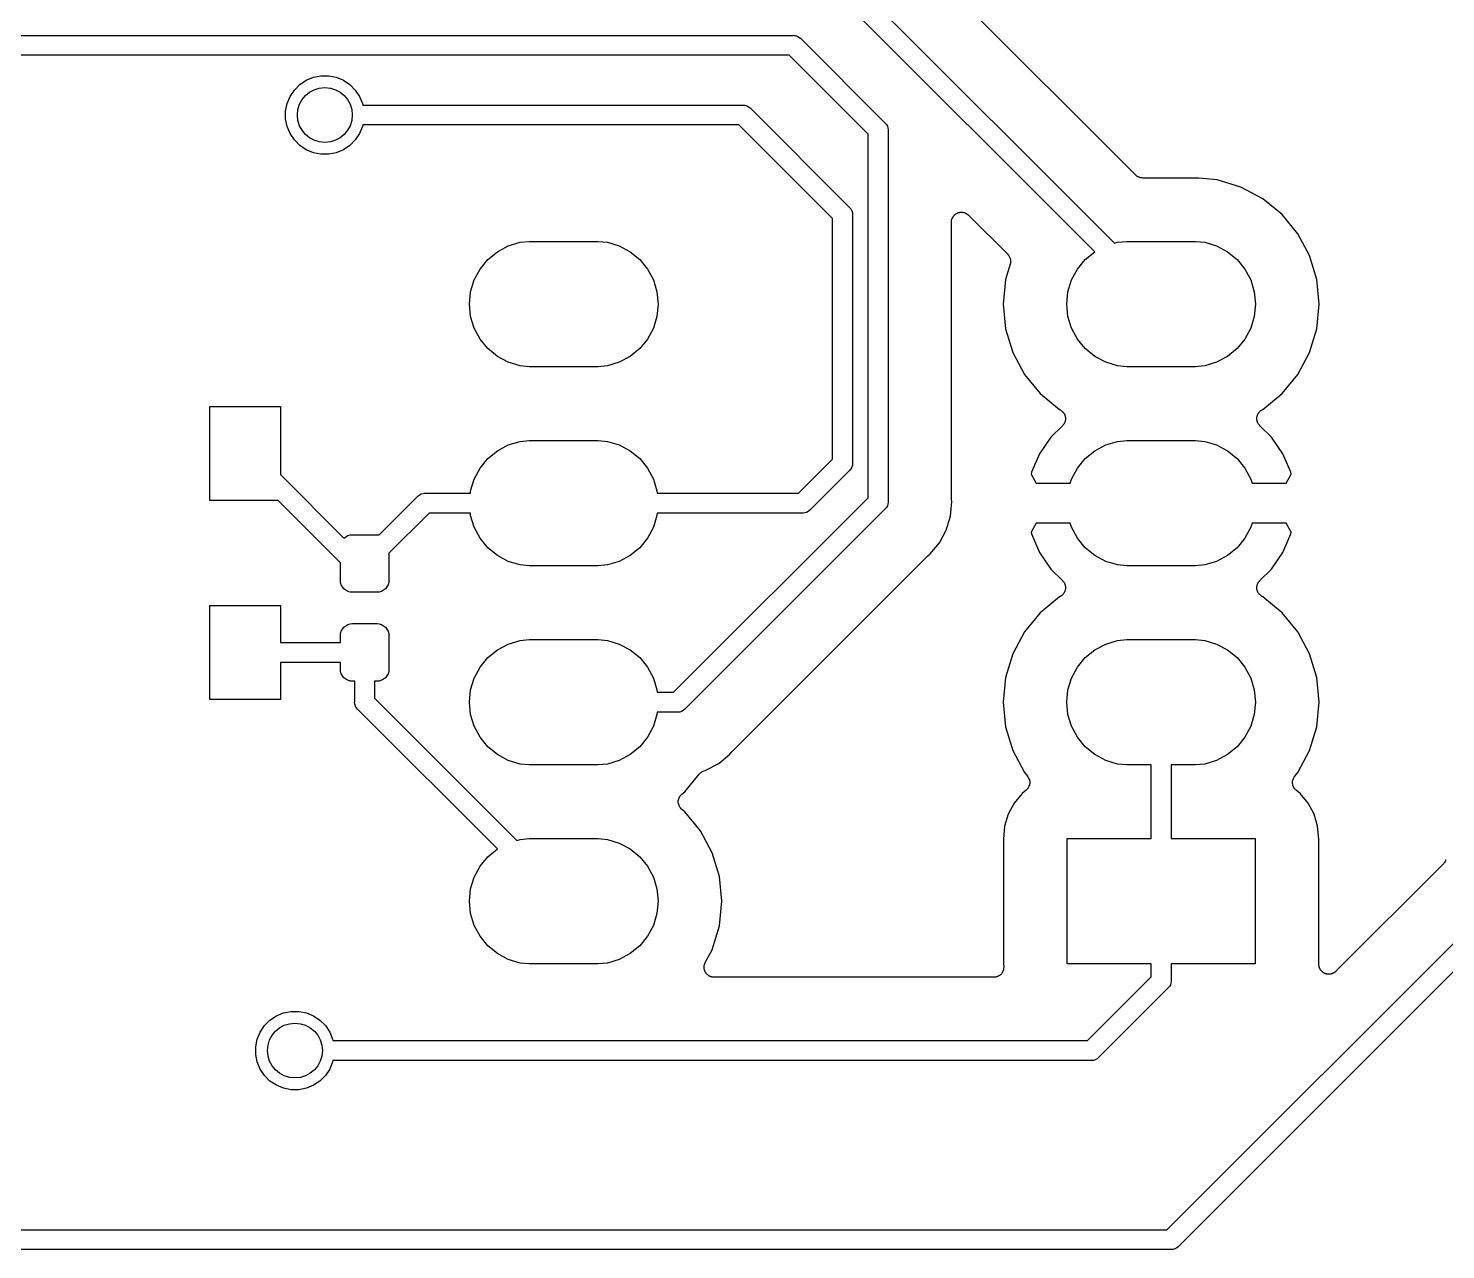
# Model space of a CAD drawing. Extents: x 2.36 to 5.74, y -5.57 to -1.66.
# Drawn here: x 4.256 to 4.968, y -3.225 to -2.611 of the extents above; entities that cross this region are included whole.
import ezdxf

# ---------------------------------------------------------------- set-up
doc = ezdxf.new("R2010")
doc.units = 0
doc.header["$MEASUREMENT"] = 0
doc.layers.add('BLACK', color=7, linetype='CONTINUOUS')

msp = doc.modelspace()

# ---------------------------------------------------------------- linework, layer by layer
at = {"layer": 'BLACK', "linetype": 'CONTINUOUS'}
for p, q in [((4.81229, -2.68523), (4.67601, -2.54895)), ((4.65223, -2.57016), (4.80151, -2.71944)), ((4.79164, -2.72371), (4.64645, -2.57852)), ((3.70947, -2.615), (4.64003, -2.615)), ((4.64003, -2.615), (4.64028, -2.61498)), ((4.64028, -2.61498), (4.64052, -2.615)), ((4.64052, -2.615), (4.64126, -2.61507)), ((4.64126, -2.61507), (4.6422, -2.61536)), ((4.6422, -2.61536), (4.64307, -2.61582)), ((4.64307, -2.61582), (4.64383, -2.61645)), ((4.64383, -2.61645), (4.64399, -2.61664)), ((4.64399, -2.61664), (4.68624, -2.65889)), ((4.63821, -2.625), (3.70765, -2.625)), ((4.67787, -2.66467), (4.63821, -2.625)), ((4.38971, -2.64245), (4.39245, -2.63971)), ((4.39245, -2.63971), (4.39568, -2.63756)), ((4.39568, -2.63756), (4.39926, -2.63607)), ((4.39926, -2.63607), (4.40306, -2.63531)), ((4.40306, -2.63531), (4.40694, -2.63531)), ((4.40694, -2.63531), (4.41074, -2.63607)), ((4.41074, -2.63607), (4.41432, -2.63756)), ((4.41432, -2.63756), (4.41755, -2.63971)), ((4.41755, -2.63971), (4.42029, -2.64245)), ((4.38607, -2.64926), (4.38756, -2.64568)), ((4.38756, -2.64568), (4.38971, -2.64245)), ((4.42029, -2.64245), (4.42244, -2.64568)), ((4.42244, -2.64568), (4.42393, -2.64926)), ((4.38531, -2.65306), (4.38607, -2.64926)), ((4.38531, -2.65694), (4.38531, -2.65306)), ((4.42393, -2.64926), (4.42408, -2.65)), ((4.42408, -2.65), (4.61475, -2.65)), ((4.61475, -2.65), (4.615, -2.64998)), ((4.615, -2.64998), (4.61525, -2.65)), ((4.61525, -2.65), (4.61598, -2.65007)), ((4.61598, -2.65007), (4.61692, -2.65036)), ((4.61692, -2.65036), (4.61779, -2.65082)), ((4.61779, -2.65082), (4.61855, -2.65145)), ((4.61855, -2.65145), (4.61871, -2.65164)), ((4.61871, -2.65164), (4.66836, -2.70129)), ((4.38607, -2.66074), (4.38531, -2.65694)), ((4.38756, -2.66432), (4.38607, -2.66074)), ((4.42393, -2.66074), (4.42244, -2.66432)), ((4.42408, -2.66), (4.42393, -2.66074)), ((4.61293, -2.66), (4.42408, -2.66)), ((4.66, -2.70707), (4.61293, -2.66)), ((4.68624, -2.65889), (4.68643, -2.65904)), ((4.68643, -2.65904), (4.68705, -2.6598)), ((4.68705, -2.6598), (4.68752, -2.66067)), ((4.68752, -2.66067), (4.6878, -2.66162)), ((4.6878, -2.66162), (4.68787, -2.66235)), ((4.38971, -2.66755), (4.38756, -2.66432)), ((4.39245, -2.67029), (4.38971, -2.66755)), ((4.42029, -2.66755), (4.41755, -2.67029)), ((4.42244, -2.66432), (4.42029, -2.66755)), ((4.67787, -2.8473), (4.67787, -2.66467)), ((4.68787, -2.66235), (4.6879, -2.6626)), ((4.6879, -2.6626), (4.68787, -2.66284)), ((4.68787, -2.66284), (4.68787, -2.84912)), ((4.39568, -2.67244), (4.39245, -2.67029)), ((4.39926, -2.67393), (4.39568, -2.67244)), ((4.40306, -2.67469), (4.39926, -2.67393)), ((4.40694, -2.67469), (4.40306, -2.67469)), ((4.41074, -2.67393), (4.40694, -2.67469)), ((4.41432, -2.67244), (4.41074, -2.67393)), ((4.41755, -2.67029), (4.41432, -2.67244)), ((4.81264, -2.68552), (4.81229, -2.68523)), ((4.813, -2.68582), (4.81264, -2.68552)), ((4.81302, -2.68583), (4.813, -2.68582)), ((4.81304, -2.68585), (4.81302, -2.68583)), ((4.81345, -2.68607), (4.81304, -2.68585)), ((4.81385, -2.68629), (4.81345, -2.68607)), ((4.81388, -2.6863), (4.81385, -2.68629)), ((4.8139, -2.68631), (4.81388, -2.6863)), ((4.81434, -2.68644), (4.8139, -2.68631)), ((4.81478, -2.68658), (4.81434, -2.68644)), ((4.81481, -2.68659), (4.81478, -2.68658)), ((4.81483, -2.68659), (4.81481, -2.68659)), ((4.81529, -2.68664), (4.81483, -2.68659)), ((4.81575, -2.68669), (4.81529, -2.68664)), ((4.8158, -2.68669), (4.81575, -2.68669)), ((4.81581, -2.68669), (4.8158, -2.68669)), ((4.81582, -2.68669), (4.81581, -2.68669)), ((4.81581, -2.68669), (4.81581, -2.68669)), ((4.84386, -2.68669), (4.81582, -2.68669)), ((4.85316, -2.68761), (4.84386, -2.68669)), ((4.86509, -2.69123), (4.85316, -2.68761)), ((4.87609, -2.69711), (4.86509, -2.69123)), ((4.88573, -2.70502), (4.87609, -2.69711)), ((4.66836, -2.70129), (4.66855, -2.70145)), ((4.66855, -2.70145), (4.66918, -2.70221)), ((4.66918, -2.70221), (4.66964, -2.70308)), ((4.66964, -2.70308), (4.66993, -2.70402)), ((4.66993, -2.70402), (4.66999, -2.70466)), ((4.66999, -2.70466), (4.67002, -2.705)), ((4.72156, -2.70494), (4.72193, -2.70464)), ((4.72193, -2.70464), (4.72194, -2.70464)), ((4.72194, -2.70464), (4.72195, -2.70463)), ((4.72195, -2.70463), (4.72237, -2.70441)), ((4.72237, -2.70441), (4.7228, -2.70419)), ((4.7228, -2.70419), (4.7228, -2.70418)), ((4.7228, -2.70418), (4.72281, -2.70418)), ((4.72281, -2.70418), (4.72327, -2.70404)), ((4.72327, -2.70404), (4.72373, -2.70391)), ((4.72373, -2.70391), (4.72374, -2.70391)), ((4.72374, -2.70391), (4.72375, -2.7039)), ((4.72375, -2.7039), (4.72423, -2.70386)), ((4.72423, -2.70386), (4.7247, -2.70382)), ((4.7247, -2.70382), (4.72471, -2.70382)), ((4.72471, -2.70382), (4.72472, -2.70382)), ((4.72472, -2.70382), (4.7252, -2.70387)), ((4.7252, -2.70387), (4.72567, -2.70391)), ((4.72567, -2.70391), (4.72568, -2.70392)), ((4.72568, -2.70392), (4.72569, -2.70392)), ((4.72569, -2.70392), (4.72615, -2.70406)), ((4.72615, -2.70406), (4.72661, -2.7042)), ((4.72661, -2.7042), (4.72661, -2.7042)), ((4.72661, -2.7042), (4.72662, -2.70421)), ((4.72662, -2.70421), (4.72705, -2.70443)), ((4.72705, -2.70443), (4.72747, -2.70466)), ((4.72747, -2.70466), (4.72747, -2.70467)), ((4.66, -2.82793), (4.66, -2.70707)), ((4.67002, -2.705), (4.67, -2.70525)), ((4.67, -2.70525), (4.67, -2.82975)), ((4.71969, -2.70875), (4.71974, -2.70826)), ((4.71969, -2.70876), (4.71969, -2.70875)), ((4.71969, -2.70882), (4.71969, -2.70876)), ((4.71969, -2.70876), (4.71969, -2.70876)), ((4.71969, -2.70876), (4.71969, -2.70876)), ((4.71969, -2.84732), (4.71969, -2.70882)), ((4.71974, -2.70826), (4.71979, -2.70779)), ((4.71979, -2.70778), (4.71994, -2.70731)), ((4.71979, -2.70779), (4.71979, -2.70778)), ((4.71979, -2.70778), (4.71979, -2.70778)), ((4.71994, -2.70731), (4.72008, -2.70686)), ((4.72008, -2.70686), (4.72009, -2.70685)), ((4.72009, -2.70685), (4.72032, -2.70642)), ((4.72009, -2.70685), (4.72009, -2.70685)), ((4.72032, -2.70642), (4.72055, -2.706)), ((4.72055, -2.706), (4.72056, -2.706)), ((4.72056, -2.70599), (4.72087, -2.70562)), ((4.72056, -2.706), (4.72056, -2.70599)), ((4.72087, -2.70562), (4.72117, -2.70526)), ((4.72117, -2.70526), (4.72118, -2.70525)), ((4.72118, -2.70525), (4.72119, -2.70524)), ((4.72119, -2.70524), (4.72156, -2.70494)), ((4.72747, -2.70467), (4.72748, -2.70467)), ((4.72748, -2.70467), (4.72785, -2.70498)), ((4.72785, -2.70498), (4.72822, -2.70528)), ((4.72822, -2.70528), (4.74792, -2.72498)), ((4.89364, -2.71466), (4.88573, -2.70502)), ((4.50308, -2.71896), (4.5077, -2.7185)), ((4.5077, -2.7185), (4.5423, -2.7185)), ((4.5423, -2.7185), (4.54692, -2.71896)), ((4.80308, -2.71896), (4.8077, -2.7185)), ((4.8077, -2.7185), (4.8423, -2.7185)), ((4.8423, -2.7185), (4.84692, -2.71896)), ((4.89952, -2.72566), (4.89364, -2.71466)), ((4.48687, -2.72762), (4.49167, -2.72369)), ((4.49167, -2.72369), (4.49714, -2.72076)), ((4.49714, -2.72076), (4.50308, -2.71896)), ((4.54692, -2.71896), (4.55286, -2.72076)), ((4.55286, -2.72076), (4.55833, -2.72369)), ((4.55833, -2.72369), (4.56313, -2.72762)), ((4.74792, -2.72498), (4.74797, -2.72503)), ((4.74797, -2.72503), (4.74811, -2.72521)), ((4.74811, -2.72521), (4.74827, -2.72536)), ((4.74827, -2.72536), (4.74841, -2.72559)), ((4.74841, -2.72559), (4.74858, -2.72579)), ((4.74858, -2.72579), (4.74868, -2.72599)), ((4.74868, -2.72599), (4.74881, -2.72618)), ((4.78687, -2.72762), (4.79164, -2.72371)), ((4.80151, -2.71944), (4.80308, -2.71896)), ((4.84692, -2.71896), (4.85286, -2.72076)), ((4.85286, -2.72076), (4.85833, -2.72369)), ((4.85833, -2.72369), (4.86313, -2.72762)), ((4.90314, -2.73759), (4.89952, -2.72566)), ((4.48001, -2.73789), (4.48294, -2.73242)), ((4.48294, -2.73242), (4.48687, -2.72762)), ((4.56313, -2.72762), (4.56706, -2.73242)), ((4.56706, -2.73242), (4.56999, -2.73789)), ((4.74917, -2.72997), (4.74686, -2.73759)), ((4.74881, -2.72618), (4.74891, -2.72642)), ((4.74891, -2.72642), (4.74903, -2.72666)), ((4.74903, -2.72666), (4.74909, -2.72687)), ((4.74909, -2.72687), (4.74918, -2.72708)), ((4.74922, -2.72975), (4.74917, -2.72997)), ((4.74918, -2.72708), (4.74923, -2.72734)), ((4.74928, -2.72954), (4.74922, -2.72975)), ((4.74923, -2.72734), (4.7493, -2.7276)), ((4.74931, -2.72927), (4.74928, -2.72954)), ((4.7493, -2.7276), (4.74932, -2.72782)), ((4.74936, -2.72901), (4.74931, -2.72927)), ((4.74932, -2.72782), (4.74936, -2.72804)), ((4.74936, -2.72804), (4.74936, -2.7283)), ((4.74936, -2.7283), (4.74939, -2.72857)), ((4.74939, -2.72857), (4.74936, -2.72879)), ((4.74936, -2.72879), (4.74936, -2.72901)), ((4.78001, -2.73789), (4.78294, -2.73242)), ((4.78294, -2.73242), (4.78687, -2.72762)), ((4.86313, -2.72762), (4.86706, -2.73242)), ((4.86706, -2.73242), (4.86999, -2.73789)), ((4.47821, -2.74383), (4.48001, -2.73789)), ((4.56999, -2.73789), (4.57179, -2.74383)), ((4.74686, -2.73759), (4.74564, -2.75)), ((4.77821, -2.74383), (4.78001, -2.73789)), ((4.86999, -2.73789), (4.87179, -2.74383)), ((4.90436, -2.75), (4.90314, -2.73759)), ((4.4776, -2.75), (4.47821, -2.74383)), ((4.57179, -2.74383), (4.5724, -2.75)), ((4.7776, -2.75), (4.77821, -2.74383)), ((4.87179, -2.74383), (4.8724, -2.75)), ((4.47821, -2.75617), (4.4776, -2.75)), ((4.5724, -2.75), (4.57179, -2.75617)), ((4.74564, -2.75), (4.74686, -2.76241)), ((4.77821, -2.75617), (4.7776, -2.75)), ((4.8724, -2.75), (4.87179, -2.75617)), ((4.90314, -2.76241), (4.90436, -2.75)), ((4.48001, -2.76211), (4.47821, -2.75617)), ((4.57179, -2.75617), (4.56999, -2.76211)), ((4.78001, -2.76211), (4.77821, -2.75617)), ((4.87179, -2.75617), (4.86999, -2.76211)), ((4.48294, -2.76758), (4.48001, -2.76211)), ((4.48687, -2.77238), (4.48294, -2.76758)), ((4.56706, -2.76758), (4.56313, -2.77238)), ((4.56999, -2.76211), (4.56706, -2.76758)), ((4.74686, -2.76241), (4.75048, -2.77434)), ((4.78294, -2.76758), (4.78001, -2.76211)), ((4.78687, -2.77238), (4.78294, -2.76758)), ((4.86706, -2.76758), (4.86313, -2.77238)), ((4.86999, -2.76211), (4.86706, -2.76758)), ((4.89952, -2.77434), (4.90314, -2.76241)), ((4.49167, -2.77631), (4.48687, -2.77238)), ((4.56313, -2.77238), (4.55833, -2.77631)), ((4.75048, -2.77434), (4.75636, -2.78534)), ((4.79167, -2.77631), (4.78687, -2.77238)), ((4.86313, -2.77238), (4.85833, -2.77631)), ((4.89364, -2.78534), (4.89952, -2.77434)), ((4.49714, -2.77924), (4.49167, -2.77631)), ((4.50308, -2.78104), (4.49714, -2.77924)), ((4.5077, -2.7815), (4.50308, -2.78104)), ((4.5423, -2.7815), (4.5077, -2.7815)), ((4.54692, -2.78104), (4.5423, -2.7815)), ((4.55286, -2.77924), (4.54692, -2.78104)), ((4.55833, -2.77631), (4.55286, -2.77924)), ((4.79714, -2.77924), (4.79167, -2.77631)), ((4.80308, -2.78104), (4.79714, -2.77924)), ((4.8077, -2.7815), (4.80308, -2.78104)), ((4.8423, -2.7815), (4.8077, -2.7815)), ((4.84692, -2.78104), (4.8423, -2.7815)), ((4.85286, -2.77924), (4.84692, -2.78104)), ((4.85833, -2.77631), (4.85286, -2.77924)), ((4.75636, -2.78534), (4.76427, -2.79498)), ((4.88573, -2.79498), (4.89364, -2.78534)), ((4.76427, -2.79498), (4.77391, -2.80289)), ((4.87609, -2.80289), (4.88573, -2.79498)), ((4.34724, -2.84862), (4.34724, -2.80138)), ((4.34724, -2.80138), (4.38268, -2.80138)), ((4.38268, -2.80138), (4.38268, -2.83565)), ((4.77391, -2.80289), (4.77431, -2.80311)), ((4.77431, -2.80311), (4.77438, -2.80314)), ((4.77438, -2.80314), (4.77459, -2.80329)), ((4.77459, -2.80329), (4.77481, -2.80341)), ((4.77481, -2.80341), (4.77499, -2.80356)), ((4.77499, -2.80356), (4.77518, -2.8037)), ((4.77518, -2.8037), (4.77536, -2.80388)), ((4.77536, -2.80388), (4.77555, -2.80404)), ((4.77555, -2.80404), (4.7757, -2.80423)), ((4.7757, -2.80423), (4.77586, -2.80439)), ((4.87418, -2.80434), (4.87435, -2.80417)), ((4.87435, -2.80417), (4.8745, -2.80399)), ((4.8745, -2.80399), (4.87469, -2.80383)), ((4.87469, -2.80383), (4.87487, -2.80365)), ((4.87487, -2.80365), (4.87507, -2.80352)), ((4.87507, -2.80352), (4.87525, -2.80337)), ((4.87525, -2.80337), (4.87547, -2.80325)), ((4.87547, -2.80325), (4.87569, -2.80311)), ((4.87569, -2.80311), (4.87609, -2.80289)), ((4.77546, -2.81109), (4.76962, -2.81681)), ((4.77562, -2.81089), (4.77546, -2.81109)), ((4.7758, -2.81071), (4.77562, -2.81089)), ((4.77593, -2.81052), (4.7758, -2.81071)), ((4.77586, -2.80439), (4.776, -2.80461)), ((4.77608, -2.81034), (4.77593, -2.81052)), ((4.776, -2.80461), (4.77616, -2.80481)), ((4.77621, -2.81012), (4.77608, -2.81034)), ((4.77616, -2.80481), (4.77627, -2.80502)), ((4.77635, -2.80991), (4.77621, -2.81012)), ((4.77627, -2.80502), (4.77639, -2.80521)), ((4.77644, -2.80969), (4.77635, -2.80991)), ((4.77639, -2.80521), (4.77649, -2.80545)), ((4.77655, -2.80949), (4.77644, -2.80969)), ((4.77649, -2.80545), (4.77661, -2.80568)), ((4.77663, -2.80924), (4.77655, -2.80949)), ((4.77661, -2.80568), (4.77667, -2.8059)), ((4.77673, -2.80901), (4.77663, -2.80924)), ((4.77667, -2.8059), (4.77676, -2.80612)), ((4.77678, -2.80878), (4.77673, -2.80901)), ((4.77676, -2.80612), (4.7768, -2.80637)), ((4.77685, -2.80856), (4.77678, -2.80878)), ((4.7768, -2.80637), (4.77687, -2.80661)), ((4.77688, -2.8083), (4.77685, -2.80856)), ((4.77687, -2.80661), (4.77689, -2.80685)), ((4.77693, -2.80805), (4.77688, -2.8083)), ((4.77689, -2.80685), (4.77694, -2.80708)), ((4.77696, -2.80759), (4.77693, -2.80782)), ((4.77693, -2.80782), (4.77693, -2.80805)), ((4.77694, -2.80708), (4.77694, -2.80733)), ((4.77694, -2.80733), (4.77696, -2.80759)), ((4.87304, -2.80752), (4.87307, -2.80726)), ((4.87307, -2.80775), (4.87304, -2.80752)), ((4.87306, -2.80798), (4.87307, -2.80775)), ((4.87311, -2.80823), (4.87306, -2.80798)), ((4.87307, -2.80701), (4.87312, -2.80678)), ((4.87307, -2.80726), (4.87307, -2.80701)), ((4.87314, -2.80849), (4.87311, -2.80823)), ((4.87312, -2.80678), (4.87314, -2.80654)), ((4.87314, -2.80654), (4.87321, -2.8063)), ((4.8732, -2.80871), (4.87314, -2.80849)), ((4.87325, -2.80894), (4.8732, -2.80871)), ((4.87321, -2.8063), (4.87326, -2.80605)), ((4.87334, -2.80918), (4.87325, -2.80894)), ((4.87326, -2.80605), (4.87335, -2.80583)), ((4.87342, -2.80942), (4.87334, -2.80918)), ((4.87335, -2.80583), (4.87342, -2.80561)), ((4.87342, -2.80561), (4.87354, -2.80539)), ((4.87353, -2.80963), (4.87342, -2.80942)), ((4.87362, -2.80984), (4.87353, -2.80963)), ((4.87354, -2.80539), (4.87364, -2.80515)), ((4.87376, -2.81006), (4.87362, -2.80984)), ((4.87364, -2.80515), (4.87377, -2.80496)), ((4.87388, -2.81028), (4.87376, -2.81006)), ((4.87377, -2.80496), (4.87388, -2.80475)), ((4.87388, -2.80475), (4.87404, -2.80455)), ((4.87402, -2.81046), (4.87388, -2.81028)), ((4.87415, -2.81066), (4.87402, -2.81046)), ((4.87404, -2.80455), (4.87418, -2.80434)), ((4.87433, -2.81084), (4.87415, -2.81066)), ((4.87449, -2.81104), (4.87433, -2.81084)), ((4.87454, -2.81109), (4.87449, -2.81104)), ((4.88038, -2.81681), (4.87454, -2.81109)), ((4.50308, -2.81896), (4.5077, -2.8185)), ((4.5077, -2.8185), (4.5423, -2.8185)), ((4.5423, -2.8185), (4.54692, -2.81896)), ((4.76962, -2.81681), (4.76391, -2.82518)), ((4.80308, -2.81896), (4.8077, -2.8185)), ((4.8077, -2.8185), (4.8423, -2.8185)), ((4.8423, -2.8185), (4.84692, -2.81896)), ((4.88609, -2.82518), (4.88038, -2.81681)), ((4.48687, -2.82762), (4.49167, -2.82369)), ((4.49167, -2.82369), (4.49714, -2.82076)), ((4.49714, -2.82076), (4.50308, -2.81896)), ((4.54692, -2.81896), (4.55286, -2.82076)), ((4.55286, -2.82076), (4.55833, -2.82369)), ((4.55833, -2.82369), (4.56313, -2.82762)), ((4.76391, -2.82518), (4.75993, -2.83451)), ((4.78687, -2.82762), (4.79167, -2.82369)), ((4.79167, -2.82369), (4.79714, -2.82076)), ((4.79714, -2.82076), (4.80308, -2.81896)), ((4.84692, -2.81896), (4.85286, -2.82076)), ((4.85286, -2.82076), (4.85833, -2.82369)), ((4.85833, -2.82369), (4.86313, -2.82762)), ((4.89007, -2.83451), (4.88609, -2.82518)), ((4.48001, -2.83789), (4.48294, -2.83242)), ((4.48294, -2.83242), (4.48687, -2.82762)), ((4.56313, -2.82762), (4.56706, -2.83242)), ((4.56706, -2.83242), (4.56999, -2.83789)), ((4.64293, -2.845), (4.66, -2.82793)), ((4.66964, -2.83192), (4.66918, -2.83279)), ((4.66993, -2.83098), (4.66964, -2.83192)), ((4.67, -2.83025), (4.66993, -2.83098)), ((4.67, -2.82975), (4.67002, -2.83)), ((4.67002, -2.83), (4.67, -2.83025)), ((4.67, -2.83025), (4.67, -2.83025)), ((4.78001, -2.83789), (4.78294, -2.83242)), ((4.78294, -2.83242), (4.78687, -2.82762)), ((4.86313, -2.82762), (4.86706, -2.83242)), ((4.86706, -2.83242), (4.86999, -2.83789)), ((4.38268, -2.83565), (4.41463, -2.8676)), ((4.47821, -2.84383), (4.48001, -2.83789)), ((4.56999, -2.83789), (4.57179, -2.84383)), ((4.66836, -2.83371), (4.64871, -2.85336)), ((4.66855, -2.83355), (4.66836, -2.83371)), ((4.66918, -2.83279), (4.66855, -2.83355)), ((4.75993, -2.83451), (4.75973, -2.83548)), ((4.75973, -2.83548), (4.76221, -2.84)), ((4.77937, -2.84), (4.78001, -2.83789)), ((4.86999, -2.83789), (4.87063, -2.84)), ((4.88779, -2.84), (4.89027, -2.83548)), ((4.89027, -2.83548), (4.89007, -2.83451)), ((4.43228, -2.86596), (4.45161, -2.84664)), ((4.45161, -2.84664), (4.45176, -2.84645)), ((4.45176, -2.84645), (4.45252, -2.84582)), ((4.45252, -2.84582), (4.45339, -2.84536)), ((4.45339, -2.84536), (4.45433, -2.84507)), ((4.45433, -2.84507), (4.45507, -2.845)), ((4.45507, -2.845), (4.45531, -2.84498)), ((4.45507, -2.845), (4.45507, -2.845)), ((4.45531, -2.84498), (4.45556, -2.845)), ((4.45556, -2.845), (4.4781, -2.845)), ((4.4781, -2.845), (4.47821, -2.84383)), ((4.57179, -2.84383), (4.5719, -2.845)), ((4.5719, -2.845), (4.64293, -2.845)), ((4.76221, -2.84), (4.77937, -2.84)), ((4.87063, -2.84), (4.88779, -2.84)), ((4.38151, -2.84862), (4.34724, -2.84862)), ((4.4128, -2.87991), (4.38151, -2.84862)), ((4.58017, -2.945), (4.67787, -2.8473)), ((4.68624, -2.85308), (4.58595, -2.95336)), ((4.64855, -2.85355), (4.64779, -2.85418)), ((4.64871, -2.85336), (4.64855, -2.85355)), ((4.68643, -2.85292), (4.68624, -2.85308)), ((4.68705, -2.85216), (4.68643, -2.85292)), ((4.68752, -2.85129), (4.68705, -2.85216)), ((4.6878, -2.85035), (4.68752, -2.85129)), ((4.68787, -2.84962), (4.6878, -2.85035)), ((4.68787, -2.84912), (4.6879, -2.84937)), ((4.6879, -2.84937), (4.68787, -2.84962)), ((4.68787, -2.84962), (4.68787, -2.84962)), ((4.71915, -2.85659), (4.71971, -2.85093)), ((4.71971, -2.84753), (4.71969, -2.84732)), ((4.7197, -2.84774), (4.71971, -2.84753)), ((4.71971, -2.84781), (4.7197, -2.84774)), ((4.71986, -2.84937), (4.71971, -2.84781)), ((4.71971, -2.85093), (4.71986, -2.84937)), ((4.71971, -2.85093), (4.71971, -2.85093)), ((4.45739, -2.855), (4.4372, -2.87518)), ((4.4781, -2.855), (4.45739, -2.855)), ((4.47821, -2.85617), (4.4781, -2.855)), ((4.48001, -2.86211), (4.47821, -2.85617)), ((4.57179, -2.85617), (4.56999, -2.86211)), ((4.5719, -2.855), (4.57179, -2.85617)), ((4.64475, -2.855), (4.5719, -2.855)), ((4.645, -2.85502), (4.64475, -2.855)), ((4.64525, -2.855), (4.645, -2.85502)), ((4.64598, -2.85493), (4.64525, -2.855)), ((4.64692, -2.85464), (4.64598, -2.85493)), ((4.64779, -2.85418), (4.64692, -2.85464)), ((4.71705, -2.86352), (4.71915, -2.85659)), ((4.76221, -2.86), (4.75973, -2.86452)), ((4.77937, -2.86), (4.76221, -2.86)), ((4.78001, -2.86211), (4.77937, -2.86)), ((4.87063, -2.86), (4.86999, -2.86211)), ((4.88779, -2.86), (4.87063, -2.86)), ((4.89027, -2.86452), (4.88779, -2.86)), ((4.41463, -2.8676), (4.41551, -2.86687)), ((4.41551, -2.86687), (4.41656, -2.86631)), ((4.41656, -2.86631), (4.41771, -2.86596)), ((4.41771, -2.86596), (4.4189, -2.86585)), ((4.4189, -2.86585), (4.4311, -2.86585)), ((4.4311, -2.86585), (4.43228, -2.86596)), ((4.48294, -2.86758), (4.48001, -2.86211)), ((4.48687, -2.87238), (4.48294, -2.86758)), ((4.56706, -2.86758), (4.56313, -2.87238)), ((4.56999, -2.86211), (4.56706, -2.86758)), ((4.71363, -2.86992), (4.71705, -2.86352)), ((4.75973, -2.86452), (4.75993, -2.86549)), ((4.75993, -2.86549), (4.76391, -2.87482)), ((4.78294, -2.86758), (4.78001, -2.86211)), ((4.78687, -2.87238), (4.78294, -2.86758)), ((4.86706, -2.86758), (4.86313, -2.87238)), ((4.86999, -2.86211), (4.86706, -2.86758)), ((4.88609, -2.87482), (4.89007, -2.86549)), ((4.89007, -2.86549), (4.89027, -2.86452)), ((4.4372, -2.87518), (4.4372, -2.88868)), ((4.49167, -2.87631), (4.48687, -2.87238)), ((4.56313, -2.87238), (4.55833, -2.87631)), ((4.70903, -2.87553), (4.71363, -2.86992)), ((4.76391, -2.87482), (4.76962, -2.88319)), ((4.79167, -2.87631), (4.78687, -2.87238)), ((4.86313, -2.87238), (4.85833, -2.87631)), ((4.88038, -2.88319), (4.88609, -2.87482)), ((4.4128, -2.88868), (4.4128, -2.87991)), ((4.49714, -2.87924), (4.49167, -2.87631)), ((4.50308, -2.88104), (4.49714, -2.87924)), ((4.5077, -2.8815), (4.50308, -2.88104)), ((4.5423, -2.8815), (4.5077, -2.8815)), ((4.54692, -2.88104), (4.5423, -2.8815)), ((4.55286, -2.87924), (4.54692, -2.88104)), ((4.55833, -2.87631), (4.55286, -2.87924)), ((4.60973, -2.97458), (4.70745, -2.87685)), ((4.70745, -2.87685), (4.7075, -2.8768)), ((4.7075, -2.8768), (4.70767, -2.87667)), ((4.70767, -2.87667), (4.70781, -2.87652)), ((4.70781, -2.87652), (4.70903, -2.87553)), ((4.79714, -2.87924), (4.79167, -2.87631)), ((4.80308, -2.88104), (4.79714, -2.87924)), ((4.8077, -2.8815), (4.80308, -2.88104)), ((4.8423, -2.8815), (4.8077, -2.8815)), ((4.84692, -2.88104), (4.8423, -2.8815)), ((4.85286, -2.87924), (4.84692, -2.88104)), ((4.85833, -2.87631), (4.85286, -2.87924)), ((4.41291, -2.88987), (4.4128, -2.88868)), ((4.4372, -2.88868), (4.43709, -2.88987)), ((4.76962, -2.88319), (4.77546, -2.88891)), ((4.77546, -2.88891), (4.77551, -2.88896)), ((4.77551, -2.88896), (4.77567, -2.88916)), ((4.77567, -2.88916), (4.77585, -2.88934)), ((4.77585, -2.88934), (4.77598, -2.88954)), ((4.77598, -2.88954), (4.77612, -2.88972)), ((4.77612, -2.88972), (4.77624, -2.88994)), ((4.87379, -2.88988), (4.87392, -2.88966)), ((4.87392, -2.88966), (4.87407, -2.88948)), ((4.87407, -2.88948), (4.8742, -2.88929)), ((4.8742, -2.88929), (4.87438, -2.88911)), ((4.87438, -2.88911), (4.87454, -2.88891)), ((4.87454, -2.88891), (4.88038, -2.88319)), ((4.41326, -2.89102), (4.41291, -2.88987)), ((4.41382, -2.89207), (4.41326, -2.89102)), ((4.41458, -2.893), (4.41382, -2.89207)), ((4.41551, -2.89376), (4.41458, -2.893)), ((4.41656, -2.89432), (4.41551, -2.89376)), ((4.41771, -2.89467), (4.41656, -2.89432)), ((4.4189, -2.89478), (4.41771, -2.89467)), ((4.4311, -2.89478), (4.4189, -2.89478)), ((4.43229, -2.89467), (4.4311, -2.89478)), ((4.43344, -2.89432), (4.43229, -2.89467)), ((4.43449, -2.89376), (4.43344, -2.89432)), ((4.43542, -2.893), (4.43449, -2.89376)), ((4.43618, -2.89207), (4.43542, -2.893)), ((4.43674, -2.89102), (4.43618, -2.89207)), ((4.43709, -2.88987), (4.43674, -2.89102)), ((4.77453, -2.89675), (4.77431, -2.89689)), ((4.77475, -2.89663), (4.77453, -2.89675)), ((4.77493, -2.89648), (4.77475, -2.89663)), ((4.77513, -2.89635), (4.77493, -2.89648)), ((4.77531, -2.89617), (4.77513, -2.89635)), ((4.7755, -2.89601), (4.77531, -2.89617)), ((4.77565, -2.89583), (4.7755, -2.89601)), ((4.77582, -2.89566), (4.77565, -2.89583)), ((4.77596, -2.89545), (4.77582, -2.89566)), ((4.77612, -2.89525), (4.77596, -2.89545)), ((4.77623, -2.89504), (4.77612, -2.89525)), ((4.77636, -2.89485), (4.77623, -2.89504)), ((4.77624, -2.88994), (4.77638, -2.89016)), ((4.77646, -2.89461), (4.77636, -2.89485)), ((4.77638, -2.89016), (4.77647, -2.89037)), ((4.77658, -2.89439), (4.77646, -2.89461)), ((4.77647, -2.89037), (4.77658, -2.89058)), ((4.77658, -2.89058), (4.77665, -2.89082)), ((4.77665, -2.89417), (4.77658, -2.89439)), ((4.77665, -2.89082), (4.77675, -2.89106)), ((4.77674, -2.89395), (4.77665, -2.89417)), ((4.77679, -2.8937), (4.77674, -2.89395)), ((4.77675, -2.89106), (4.7768, -2.89129)), ((4.77686, -2.89346), (4.77679, -2.8937)), ((4.7768, -2.89129), (4.77686, -2.89151)), ((4.77686, -2.89151), (4.77689, -2.89177)), ((4.77688, -2.89322), (4.77686, -2.89346)), ((4.77693, -2.89299), (4.77688, -2.89322)), ((4.77689, -2.89177), (4.77694, -2.89202)), ((4.77694, -2.89202), (4.77693, -2.89225)), ((4.77693, -2.89225), (4.77696, -2.89248)), ((4.77696, -2.89248), (4.77693, -2.89274)), ((4.77693, -2.89274), (4.77693, -2.89299)), ((4.87304, -2.89241), (4.87307, -2.89218)), ((4.87306, -2.89267), (4.87304, -2.89241)), ((4.87306, -2.89292), (4.87306, -2.89267)), ((4.87311, -2.89315), (4.87306, -2.89292)), ((4.87307, -2.89195), (4.87312, -2.8917)), ((4.87307, -2.89218), (4.87307, -2.89195)), ((4.87313, -2.89339), (4.87311, -2.89315)), ((4.87312, -2.8917), (4.87315, -2.89144)), ((4.8732, -2.89363), (4.87313, -2.89339)), ((4.87315, -2.89144), (4.87322, -2.89122)), ((4.87324, -2.89388), (4.8732, -2.89363)), ((4.87322, -2.89122), (4.87327, -2.89099)), ((4.87333, -2.8941), (4.87324, -2.89388)), ((4.87327, -2.89099), (4.87337, -2.89076)), ((4.87339, -2.89432), (4.87333, -2.8941)), ((4.87337, -2.89076), (4.87345, -2.89051)), ((4.87351, -2.89455), (4.87339, -2.89432)), ((4.87345, -2.89051), (4.87356, -2.89031)), ((4.87361, -2.89479), (4.87351, -2.89455)), ((4.87356, -2.89031), (4.87365, -2.89009)), ((4.87373, -2.89498), (4.87361, -2.89479)), ((4.87365, -2.89009), (4.87379, -2.88988)), ((4.87384, -2.89519), (4.87373, -2.89498)), ((4.874, -2.89539), (4.87384, -2.89519)), ((4.87414, -2.89561), (4.874, -2.89539)), ((4.8743, -2.89577), (4.87414, -2.89561)), ((4.87445, -2.89596), (4.8743, -2.89577)), ((4.87464, -2.89612), (4.87445, -2.89596)), ((4.87482, -2.8963), (4.87464, -2.89612)), ((4.87501, -2.89644), (4.87482, -2.8963)), ((4.87519, -2.89659), (4.87501, -2.89644)), ((4.87541, -2.89671), (4.87519, -2.89659)), ((4.87562, -2.89686), (4.87541, -2.89671)), ((4.34724, -2.94862), (4.34724, -2.90138)), ((4.34724, -2.90138), (4.38268, -2.90138)), ((4.38268, -2.90138), (4.38268, -2.92)), ((4.77391, -2.89711), (4.76427, -2.90502)), ((4.77431, -2.89689), (4.77391, -2.89711)), ((4.87569, -2.89689), (4.87562, -2.89686)), ((4.87609, -2.89711), (4.87569, -2.89689)), ((4.88573, -2.90502), (4.87609, -2.89711)), ((4.41551, -2.91156), (4.41656, -2.911)), ((4.41656, -2.911), (4.41771, -2.91065)), ((4.41771, -2.91065), (4.4189, -2.91053)), ((4.4189, -2.91053), (4.4311, -2.91053)), ((4.4311, -2.91053), (4.43229, -2.91065)), ((4.43229, -2.91065), (4.43344, -2.911)), ((4.43344, -2.911), (4.43449, -2.91156)), ((4.76427, -2.90502), (4.75636, -2.91466)), ((4.89364, -2.91466), (4.88573, -2.90502)), ((4.4128, -2.91663), (4.41291, -2.91544)), ((4.4128, -2.92), (4.4128, -2.91663)), ((4.41291, -2.91544), (4.41326, -2.9143)), ((4.41326, -2.9143), (4.41382, -2.91324)), ((4.41382, -2.91324), (4.41458, -2.91232)), ((4.41458, -2.91232), (4.41551, -2.91156)), ((4.43449, -2.91156), (4.43542, -2.91232)), ((4.43542, -2.91232), (4.43618, -2.91324)), ((4.43618, -2.91324), (4.43674, -2.9143)), ((4.43674, -2.9143), (4.43709, -2.91544)), ((4.43709, -2.91544), (4.4372, -2.91663)), ((4.4372, -2.91663), (4.4372, -2.93337)), ((4.75636, -2.91466), (4.75048, -2.92566)), ((4.89952, -2.92566), (4.89364, -2.91466)), ((4.38268, -2.92), (4.4128, -2.92)), ((4.48687, -2.92762), (4.49167, -2.92369)), ((4.49167, -2.92369), (4.49714, -2.92076)), ((4.49714, -2.92076), (4.50308, -2.91896)), ((4.50308, -2.91896), (4.5077, -2.9185)), ((4.5077, -2.9185), (4.5423, -2.9185)), ((4.5423, -2.9185), (4.54692, -2.91896)), ((4.54692, -2.91896), (4.55286, -2.92076)), ((4.55286, -2.92076), (4.55833, -2.92369)), ((4.55833, -2.92369), (4.56313, -2.92762)), ((4.78687, -2.92762), (4.79167, -2.92369)), ((4.79167, -2.92369), (4.79714, -2.92076)), ((4.79714, -2.92076), (4.80308, -2.91896)), ((4.80308, -2.91896), (4.8077, -2.9185)), ((4.8077, -2.9185), (4.8423, -2.9185)), ((4.8423, -2.9185), (4.84692, -2.91896)), ((4.84692, -2.91896), (4.85286, -2.92076)), ((4.85286, -2.92076), (4.85833, -2.92369)), ((4.85833, -2.92369), (4.86313, -2.92762)), ((4.4128, -2.93), (4.38268, -2.93)), ((4.38268, -2.93), (4.38268, -2.94862)), ((4.4128, -2.93337), (4.4128, -2.93)), ((4.48001, -2.93789), (4.48294, -2.93242)), ((4.48294, -2.93242), (4.48687, -2.92762)), ((4.56313, -2.92762), (4.56706, -2.93242)), ((4.56706, -2.93242), (4.56999, -2.93789)), ((4.75048, -2.92566), (4.74686, -2.93759)), ((4.78001, -2.93789), (4.78294, -2.93242)), ((4.78294, -2.93242), (4.78687, -2.92762)), ((4.86313, -2.92762), (4.86706, -2.93242)), ((4.86706, -2.93242), (4.86999, -2.93789)), ((4.90314, -2.93759), (4.89952, -2.92566)), ((4.41291, -2.93456), (4.4128, -2.93337)), ((4.41326, -2.9357), (4.41291, -2.93456)), ((4.41382, -2.93676), (4.41326, -2.9357)), ((4.41458, -2.93768), (4.41382, -2.93676)), ((4.41551, -2.93844), (4.41458, -2.93768)), ((4.41656, -2.939), (4.41551, -2.93844)), ((4.41771, -2.93935), (4.41656, -2.939)), ((4.4189, -2.93947), (4.41771, -2.93935)), ((4.42, -2.93947), (4.4189, -2.93947)), ((4.42, -2.94975), (4.42, -2.93947)), ((4.4311, -2.93947), (4.43, -2.93947)), ((4.43, -2.93947), (4.43, -2.94793)), ((4.43229, -2.93935), (4.4311, -2.93947)), ((4.43344, -2.939), (4.43229, -2.93935)), ((4.43449, -2.93844), (4.43344, -2.939)), ((4.43542, -2.93768), (4.43449, -2.93844)), ((4.43618, -2.93676), (4.43542, -2.93768)), ((4.43674, -2.9357), (4.43618, -2.93676)), ((4.43709, -2.93456), (4.43674, -2.9357)), ((4.4372, -2.93337), (4.43709, -2.93456)), ((4.47821, -2.94383), (4.48001, -2.93789)), ((4.56999, -2.93789), (4.57179, -2.94383)), ((4.74686, -2.93759), (4.74564, -2.95)), ((4.77821, -2.94383), (4.78001, -2.93789)), ((4.86999, -2.93789), (4.87179, -2.94383)), ((4.90436, -2.95), (4.90314, -2.93759)), ((4.4776, -2.95), (4.47821, -2.94383)), ((4.57179, -2.94383), (4.5719, -2.945)), ((4.5719, -2.945), (4.58017, -2.945)), ((4.7776, -2.95), (4.77821, -2.94383)), ((4.87179, -2.94383), (4.8724, -2.95)), ((4.38268, -2.94862), (4.34724, -2.94862)), ((4.41998, -2.95), (4.42, -2.94975)), ((4.42007, -2.95098), (4.41998, -2.95)), ((4.42036, -2.95192), (4.42007, -2.95098)), ((4.42082, -2.95279), (4.42036, -2.95192)), ((4.42091, -2.95289), (4.42082, -2.95279)), ((4.42145, -2.95355), (4.42091, -2.95289)), ((4.42164, -2.95371), (4.42145, -2.95355)), ((4.49164, -3.02371), (4.42164, -2.95371)), ((4.43, -2.94793), (4.50151, -3.01944)), ((4.47821, -2.95617), (4.4776, -2.95)), ((4.5858, -2.95355), (4.58504, -2.95418)), ((4.58595, -2.95336), (4.5858, -2.95355)), ((4.74564, -2.95), (4.74686, -2.96241)), ((4.77821, -2.95617), (4.7776, -2.95)), ((4.8724, -2.95), (4.87179, -2.95617)), ((4.90314, -2.96241), (4.90436, -2.95)), ((4.48001, -2.96211), (4.47821, -2.95617)), ((4.57179, -2.95617), (4.56999, -2.96211)), ((4.5719, -2.955), (4.57179, -2.95617)), ((4.582, -2.955), (4.5719, -2.955)), ((4.58224, -2.95502), (4.582, -2.955)), ((4.58249, -2.955), (4.58224, -2.95502)), ((4.58322, -2.95493), (4.58249, -2.955)), ((4.58417, -2.95464), (4.58322, -2.95493)), ((4.58504, -2.95418), (4.58417, -2.95464)), ((4.78001, -2.96211), (4.77821, -2.95617)), ((4.87179, -2.95617), (4.86999, -2.96211)), ((4.48294, -2.96758), (4.48001, -2.96211)), ((4.48687, -2.97238), (4.48294, -2.96758)), ((4.56706, -2.96758), (4.56313, -2.97238)), ((4.56999, -2.96211), (4.56706, -2.96758)), ((4.74686, -2.96241), (4.75048, -2.97434)), ((4.78294, -2.96758), (4.78001, -2.96211)), ((4.78687, -2.97238), (4.78294, -2.96758)), ((4.86706, -2.96758), (4.86313, -2.97238)), ((4.86999, -2.96211), (4.86706, -2.96758)), ((4.89952, -2.97434), (4.90314, -2.96241)), ((4.49167, -2.97631), (4.48687, -2.97238)), ((4.56313, -2.97238), (4.55833, -2.97631)), ((4.6084, -2.97616), (4.6094, -2.97494)), ((4.6094, -2.97494), (4.60944, -2.97489)), ((4.60944, -2.97489), (4.60959, -2.97474)), ((4.60959, -2.97474), (4.60973, -2.97458)), ((4.75048, -2.97434), (4.75636, -2.98534)), ((4.79167, -2.97631), (4.78687, -2.97238)), ((4.86313, -2.97238), (4.85833, -2.97631)), ((4.89364, -2.98534), (4.89952, -2.97434)), ((4.49714, -2.97924), (4.49167, -2.97631)), ((4.50308, -2.98104), (4.49714, -2.97924)), ((4.5077, -2.9815), (4.50308, -2.98104)), ((4.5423, -2.9815), (4.5077, -2.9815)), ((4.54692, -2.98104), (4.5423, -2.9815)), ((4.55286, -2.97924), (4.54692, -2.98104)), ((4.55833, -2.97631), (4.55286, -2.97924)), ((4.5964, -2.98417), (4.60279, -2.98076)), ((4.60279, -2.98076), (4.6084, -2.97616)), ((4.79714, -2.97924), (4.79167, -2.97631)), ((4.80308, -2.98104), (4.79714, -2.97924)), ((4.8077, -2.9815), (4.80308, -2.98104)), ((4.82, -2.9815), (4.8077, -2.9815)), ((4.82, -3.0185), (4.82, -2.9815)), ((4.8423, -2.9815), (4.83, -2.9815)), ((4.83, -2.9815), (4.83, -3.0185)), ((4.84692, -2.98104), (4.8423, -2.9815)), ((4.85286, -2.97924), (4.84692, -2.98104)), ((4.85833, -2.97631), (4.85286, -2.97924)), ((4.58573, -2.99498), (4.59304, -2.98607)), ((4.59304, -2.98607), (4.59305, -2.98606)), ((4.59305, -2.98606), (4.59309, -2.98602)), ((4.59305, -2.98606), (4.59305, -2.98606)), ((4.59305, -2.98606), (4.59305, -2.98606)), ((4.59309, -2.98602), (4.59342, -2.9857)), ((4.59342, -2.9857), (4.59374, -2.98537)), ((4.59374, -2.98537), (4.59376, -2.98536)), ((4.59376, -2.98536), (4.59378, -2.98534)), ((4.59378, -2.98534), (4.59417, -2.98509)), ((4.59417, -2.98509), (4.59455, -2.98483)), ((4.59455, -2.98483), (4.59458, -2.98482)), ((4.59458, -2.98482), (4.5946, -2.98481)), ((4.5946, -2.98481), (4.59503, -2.98464)), ((4.59503, -2.98464), (4.59545, -2.98446)), ((4.59545, -2.98446), (4.5964, -2.98417)), ((4.75636, -2.98534), (4.75788, -2.98719)), ((4.75788, -2.98719), (4.7579, -2.98722)), ((4.7579, -2.98722), (4.7579, -2.98722)), ((4.7579, -2.98722), (4.7579, -2.98722)), ((4.7579, -2.98722), (4.75792, -2.98725)), ((4.75792, -2.98725), (4.75818, -2.98765)), ((4.75818, -2.98765), (4.75844, -2.98804)), ((4.75844, -2.98804), (4.75845, -2.98805)), ((4.75845, -2.98805), (4.75846, -2.98807)), ((4.75846, -2.98807), (4.75863, -2.98851)), ((4.75863, -2.98851), (4.75881, -2.98894)), ((4.75881, -2.98894), (4.75881, -2.98896)), ((4.75881, -2.98896), (4.75882, -2.98897)), ((4.75882, -2.98897), (4.7589, -2.98944)), ((4.89101, -2.98983), (4.89111, -2.98937)), ((4.89111, -2.98937), (4.8912, -2.98891)), ((4.8912, -2.98891), (4.89121, -2.98889)), ((4.89121, -2.98887), (4.8914, -2.98844)), ((4.89121, -2.98889), (4.89121, -2.98887)), ((4.8914, -2.98844), (4.89158, -2.98801)), ((4.89158, -2.98801), (4.89159, -2.98799)), ((4.89159, -2.98798), (4.89186, -2.98758)), ((4.89159, -2.98799), (4.89159, -2.98798)), ((4.89186, -2.98758), (4.89212, -2.98719)), ((4.89212, -2.98719), (4.89364, -2.98534)), ((4.58365, -2.9968), (4.58399, -2.99647)), ((4.58399, -2.99647), (4.58432, -2.99613)), ((4.58432, -2.99613), (4.58573, -2.99498)), ((4.75515, -2.9959), (4.75118, -3.00075)), ((4.75719, -2.99423), (4.75515, -2.9959)), ((4.75752, -2.9939), (4.75719, -2.99423)), ((4.75786, -2.99357), (4.75752, -2.9939)), ((4.75787, -2.99355), (4.75786, -2.99357)), ((4.75788, -2.99354), (4.75787, -2.99355)), ((4.75814, -2.99315), (4.75788, -2.99354)), ((4.7584, -2.99276), (4.75814, -2.99315)), ((4.75841, -2.99275), (4.7584, -2.99276)), ((4.75842, -2.99273), (4.75841, -2.99275)), ((4.7586, -2.9923), (4.75842, -2.99273)), ((4.75879, -2.99186), (4.7586, -2.9923)), ((4.7588, -2.99183), (4.75879, -2.99185)), ((4.75879, -2.99185), (4.75879, -2.99186)), ((4.75889, -2.99137), (4.7588, -2.99183)), ((4.75899, -2.99091), (4.75889, -2.99137)), ((4.7589, -2.98944), (4.75899, -2.9899)), ((4.75899, -2.9899), (4.75899, -2.98992)), ((4.75899, -2.98992), (4.759, -2.98993)), ((4.759, -2.98993), (4.75899, -2.9904)), ((4.75899, -2.9904), (4.75899, -2.99087)), ((4.75899, -2.99087), (4.75899, -2.99089)), ((4.75899, -2.99089), (4.75899, -2.99091)), ((4.891, -2.9908), (4.89101, -2.99034)), ((4.89101, -2.99082), (4.891, -2.9908)), ((4.89101, -2.98985), (4.89101, -2.98983)), ((4.89101, -2.98986), (4.89101, -2.98985)), ((4.89101, -2.99034), (4.89101, -2.98986)), ((4.89101, -2.99084), (4.89101, -2.99082)), ((4.8911, -2.9913), (4.89101, -2.99084)), ((4.89118, -2.99176), (4.8911, -2.9913)), ((4.89119, -2.99178), (4.89118, -2.99176)), ((4.89119, -2.9918), (4.89119, -2.99178)), ((4.89137, -2.99223), (4.89119, -2.9918)), ((4.89155, -2.99267), (4.89137, -2.99223)), ((4.89156, -2.99268), (4.89155, -2.99267)), ((4.89156, -2.9927), (4.89156, -2.99268)), ((4.89182, -2.99309), (4.89156, -2.9927)), ((4.89208, -2.99349), (4.89182, -2.99309)), ((4.89209, -2.9935), (4.89208, -2.99349)), ((4.8921, -2.99352), (4.89209, -2.9935)), ((4.89243, -2.99385), (4.8921, -2.99352)), ((4.89276, -2.99419), (4.89243, -2.99385)), ((4.89278, -2.99421), (4.89276, -2.99419)), ((4.89279, -2.99421), (4.89278, -2.99421)), ((4.89281, -2.99423), (4.89279, -2.99421)), ((4.89279, -2.99421), (4.89279, -2.99421)), ((4.89485, -2.9959), (4.89281, -2.99423)), ((4.89882, -3.00075), (4.89485, -2.9959)), ((4.58252, -2.99946), (4.58262, -2.999)), ((4.58252, -2.99948), (4.58252, -2.99946)), ((4.58252, -2.99949), (4.58252, -2.99948)), ((4.58252, -2.99996), (4.58252, -2.99949)), ((4.58252, -3.00044), (4.58252, -2.99996)), ((4.58252, -3.00045), (4.58252, -3.00044)), ((4.58252, -3.00047), (4.58252, -3.00045)), ((4.58261, -3.00093), (4.58252, -3.00047)), ((4.5827, -3.0014), (4.58261, -3.00093)), ((4.58262, -2.999), (4.58272, -2.99854)), ((4.5827, -3.00141), (4.5827, -3.0014)), ((4.5827, -3.00143), (4.5827, -3.00141)), ((4.58288, -3.00187), (4.5827, -3.00143)), ((4.58272, -2.99851), (4.58291, -2.99807)), ((4.58272, -2.99852), (4.58272, -2.99851)), ((4.58272, -2.99854), (4.58272, -2.99852)), ((4.58306, -3.0023), (4.58288, -3.00187)), ((4.58291, -2.99807), (4.58309, -2.99764)), ((4.58307, -3.00232), (4.58306, -3.0023)), ((4.58307, -3.00233), (4.58307, -3.00232)), ((4.58333, -3.00273), (4.58307, -3.00233)), ((4.58309, -2.99764), (4.5831, -2.99762)), ((4.5831, -2.99761), (4.58337, -2.99722)), ((4.5831, -2.99762), (4.5831, -2.99761)), ((4.58359, -3.00312), (4.58333, -3.00273)), ((4.58337, -2.99722), (4.58363, -2.99682)), ((4.5836, -3.00313), (4.58359, -3.00312)), ((4.58361, -3.00314), (4.5836, -3.00313)), ((4.58394, -3.00348), (4.58361, -3.00314)), ((4.58363, -2.99682), (4.58364, -2.99681)), ((4.58364, -2.99681), (4.58365, -2.9968)), ((4.58427, -3.00382), (4.58394, -3.00348)), ((4.75118, -3.00075), (4.74822, -3.00627)), ((4.90178, -3.00627), (4.89882, -3.00075)), ((4.58429, -3.00384), (4.58427, -3.00382)), ((4.58432, -3.00387), (4.58429, -3.00384)), ((4.58429, -3.00384), (4.58429, -3.00384)), ((4.58429, -3.00384), (4.58429, -3.00384)), ((4.58573, -3.00502), (4.58432, -3.00387)), ((4.59364, -3.01466), (4.58573, -3.00502)), ((4.74822, -3.00627), (4.74641, -3.01227)), ((4.90359, -3.01227), (4.90178, -3.00627)), ((4.59952, -3.02566), (4.59364, -3.01466)), ((4.74641, -3.01227), (4.74577, -3.01875)), ((4.90423, -3.01875), (4.90359, -3.01227)), ((4.48687, -3.02762), (4.49164, -3.02371)), ((4.50151, -3.01944), (4.50308, -3.01896)), ((4.50308, -3.01896), (4.5077, -3.0185)), ((4.5077, -3.0185), (4.5423, -3.0185)), ((4.5423, -3.0185), (4.54692, -3.01896)), ((4.54692, -3.01896), (4.55286, -3.02076)), ((4.55286, -3.02076), (4.55833, -3.02369)), ((4.55833, -3.02369), (4.56313, -3.02762)), ((4.74577, -3.01875), (4.74577, -3.08125)), ((4.77776, -3.0815), (4.77776, -3.0185)), ((4.77776, -3.0185), (4.82, -3.0185)), ((4.83, -3.0185), (4.87224, -3.0185)), ((4.87224, -3.0185), (4.87224, -3.0815)), ((4.90423, -3.08148), (4.90423, -3.01875)), ((4.48294, -3.03242), (4.48687, -3.02762)), ((4.56313, -3.02762), (4.56706, -3.03242)), ((4.60314, -3.03759), (4.59952, -3.02566)), ((4.96672, -3.03122), (4.91275, -3.08519)), ((4.96702, -3.03086), (4.96672, -3.03122)), ((4.96731, -3.03051), (4.96702, -3.03086)), ((4.96733, -3.03048), (4.96731, -3.03051)), ((4.96734, -3.03046), (4.96733, -3.03048)), ((4.96756, -3.03006), (4.96734, -3.03046)), ((4.96778, -3.02965), (4.96756, -3.03006)), ((4.96779, -3.02963), (4.96778, -3.02965)), ((4.96781, -3.0296), (4.96779, -3.02963)), ((4.96794, -3.02916), (4.96781, -3.0296)), ((4.47821, -3.04383), (4.48001, -3.03789)), ((4.48001, -3.03789), (4.48294, -3.03242)), ((4.56706, -3.03242), (4.56999, -3.03789)), ((4.56999, -3.03789), (4.57179, -3.04383)), ((4.60436, -3.05), (4.60314, -3.03759)), ((4.4776, -3.05), (4.47821, -3.04383)), ((4.57179, -3.04383), (4.5724, -3.05)), ((4.82793, -3.215), (5, -3.04293)), ((4.47821, -3.05617), (4.4776, -3.05)), ((4.5724, -3.05), (4.57179, -3.05617)), ((4.60314, -3.06241), (4.60436, -3.05)), ((5.00836, -3.04871), (4.83371, -3.22336)), ((4.48001, -3.06211), (4.47821, -3.05617)), ((4.57179, -3.05617), (4.56999, -3.06211)), ((4.48294, -3.06758), (4.48001, -3.06211)), ((4.48687, -3.07238), (4.48294, -3.06758)), ((4.56706, -3.06758), (4.56313, -3.07238)), ((4.56999, -3.06211), (4.56706, -3.06758)), ((4.59952, -3.07434), (4.60314, -3.06241)), ((4.49167, -3.07631), (4.48687, -3.07238)), ((4.56313, -3.07238), (4.55833, -3.07631)), ((4.59605, -3.08083), (4.59952, -3.07434)), ((4.49714, -3.07924), (4.49167, -3.07631)), ((4.50308, -3.08104), (4.49714, -3.07924)), ((4.5077, -3.0815), (4.50308, -3.08104)), ((4.5423, -3.0815), (4.5077, -3.0815)), ((4.54692, -3.08104), (4.5423, -3.0815)), ((4.55286, -3.07924), (4.54692, -3.08104)), ((4.55833, -3.07631), (4.55286, -3.07924)), ((4.59563, -3.08196), (4.59568, -3.08173)), ((4.59568, -3.08173), (4.59578, -3.0815)), ((4.59578, -3.0815), (4.59585, -3.08125)), ((4.59585, -3.08125), (4.59596, -3.08105)), ((4.59596, -3.08105), (4.59605, -3.08083)), ((4.74577, -3.08125), (4.74591, -3.0827)), ((4.82, -3.0815), (4.77776, -3.0815)), ((4.82, -3.08793), (4.82, -3.0815)), ((4.87224, -3.0815), (4.83, -3.0815)), ((4.83, -3.0815), (4.83, -3.08975)), ((4.90422, -3.08164), (4.90423, -3.08148)), ((4.90424, -3.08189), (4.90422, -3.08164)), ((4.90424, -3.08214), (4.90424, -3.08189)), ((4.59546, -3.08315), (4.59549, -3.08292)), ((4.59548, -3.08341), (4.59546, -3.08315)), ((4.59548, -3.08367), (4.59548, -3.08341)), ((4.59553, -3.08389), (4.59548, -3.08367)), ((4.59549, -3.08269), (4.59554, -3.08244)), ((4.59549, -3.08292), (4.59549, -3.08269)), ((4.59555, -3.08413), (4.59553, -3.08389)), ((4.59554, -3.08244), (4.59556, -3.08218)), ((4.59562, -3.08437), (4.59555, -3.08413)), ((4.59556, -3.08218), (4.59563, -3.08196)), ((4.59567, -3.08462), (4.59562, -3.08437)), ((4.59576, -3.08484), (4.59567, -3.08462)), ((4.59582, -3.08506), (4.59576, -3.08484)), ((4.59594, -3.08529), (4.59582, -3.08506)), ((4.59604, -3.08553), (4.59594, -3.08529)), ((4.59617, -3.08572), (4.59604, -3.08553)), ((4.59628, -3.08593), (4.59617, -3.08572)), ((4.59644, -3.08613), (4.59628, -3.08593)), ((4.59658, -3.08634), (4.59644, -3.08613)), ((4.59674, -3.08651), (4.59658, -3.08634)), ((4.59689, -3.08669), (4.59674, -3.08651)), ((4.59708, -3.08685), (4.59689, -3.08669)), ((4.59727, -3.08703), (4.59708, -3.08685)), ((4.59746, -3.08716), (4.59727, -3.08703)), ((4.59764, -3.08731), (4.59746, -3.08716)), ((4.59786, -3.08744), (4.59764, -3.08731)), ((4.59807, -3.08758), (4.59786, -3.08744)), ((4.59829, -3.08767), (4.59807, -3.08758)), ((4.59849, -3.08778), (4.59829, -3.08767)), ((4.59874, -3.08786), (4.59849, -3.08778)), ((4.59897, -3.08796), (4.59874, -3.08786)), ((4.5992, -3.08801), (4.59897, -3.08796)), ((4.59942, -3.08808), (4.5992, -3.08801)), ((4.59968, -3.08811), (4.59942, -3.08808)), ((4.59993, -3.08816), (4.59968, -3.08811)), ((4.60016, -3.08816), (4.59993, -3.08816)), ((4.60039, -3.08819), (4.60016, -3.08816)), ((4.60046, -3.08819), (4.60039, -3.08819)), ((4.74093, -3.08819), (4.60046, -3.08819)), ((4.74116, -3.08817), (4.74093, -3.08819)), ((4.74139, -3.08817), (4.74116, -3.08817)), ((4.74165, -3.08812), (4.74139, -3.08817)), ((4.7419, -3.08809), (4.74165, -3.08812)), ((4.74212, -3.08803), (4.7419, -3.08809)), ((4.74235, -3.08798), (4.74212, -3.08803)), ((4.74259, -3.08789), (4.74235, -3.08798)), ((4.74284, -3.08781), (4.74259, -3.08789)), ((4.74304, -3.0877), (4.74284, -3.08781)), ((4.74325, -3.08762), (4.74304, -3.0877)), ((4.74347, -3.08748), (4.74325, -3.08762)), ((4.7437, -3.08735), (4.74347, -3.08748)), ((4.74388, -3.08721), (4.7437, -3.08735)), ((4.74407, -3.08708), (4.74388, -3.08721)), ((4.74425, -3.0869), (4.74407, -3.08708)), ((4.74446, -3.08674), (4.74425, -3.0869)), ((4.7446, -3.08656), (4.74446, -3.08674)), ((4.74477, -3.0864), (4.7446, -3.08656)), ((4.74491, -3.08619), (4.74477, -3.0864)), ((4.74508, -3.08598), (4.74491, -3.08619)), ((4.74519, -3.08578), (4.74508, -3.08598)), ((4.74532, -3.0856), (4.74519, -3.08578)), ((4.74542, -3.08536), (4.74532, -3.0856)), ((4.74554, -3.08513), (4.74542, -3.08536)), ((4.74561, -3.08491), (4.74554, -3.08513)), ((4.7457, -3.0847), (4.74561, -3.08491)), ((4.74575, -3.08444), (4.7457, -3.0847)), ((4.74583, -3.08419), (4.74575, -3.08444)), ((4.74586, -3.08397), (4.74583, -3.08419)), ((4.7459, -3.08374), (4.74586, -3.08397)), ((4.74591, -3.08348), (4.7459, -3.08374)), ((4.74591, -3.0827), (4.74592, -3.08277)), ((4.74592, -3.08277), (4.74591, -3.083)), ((4.74591, -3.083), (4.74593, -3.08322)), ((4.74593, -3.08322), (4.74591, -3.08348)), ((4.78793, -3.12), (4.82, -3.08793)), ((4.90429, -3.08237), (4.90424, -3.08214)), ((4.90431, -3.08261), (4.90429, -3.08237)), ((4.90438, -3.08285), (4.90431, -3.08261)), ((4.90443, -3.0831), (4.90438, -3.08285)), ((4.90452, -3.08331), (4.90443, -3.0831)), ((4.90459, -3.08354), (4.90452, -3.08331)), ((4.90471, -3.08376), (4.90459, -3.08354)), ((4.9048, -3.084), (4.90471, -3.08376)), ((4.90493, -3.0842), (4.9048, -3.084)), ((4.90504, -3.0844), (4.90493, -3.0842)), ((4.9052, -3.0846), (4.90504, -3.0844)), ((4.90534, -3.08481), (4.9052, -3.0846)), ((4.90551, -3.08498), (4.90534, -3.08481)), ((4.90566, -3.08516), (4.90551, -3.08498)), ((4.90585, -3.08532), (4.90566, -3.08516)), ((4.90603, -3.0855), (4.90585, -3.08532)), ((4.90623, -3.08564), (4.90603, -3.0855)), ((4.90641, -3.08579), (4.90623, -3.08564)), ((4.90663, -3.08591), (4.90641, -3.08579)), ((4.90684, -3.08605), (4.90663, -3.08591)), ((4.90706, -3.08614), (4.90684, -3.08605)), ((4.90726, -3.08625), (4.90706, -3.08614)), ((4.9075, -3.08633), (4.90726, -3.08625)), ((4.90774, -3.08643), (4.9075, -3.08633)), ((4.90797, -3.08648), (4.90774, -3.08643)), ((4.9082, -3.08655), (4.90797, -3.08648)), ((4.90845, -3.08657), (4.9082, -3.08655)), ((4.90869, -3.08662), (4.90845, -3.08657)), ((4.90893, -3.08663), (4.90869, -3.08662)), ((4.90917, -3.08665), (4.90893, -3.08663)), ((4.90942, -3.08663), (4.90917, -3.08665)), ((4.90967, -3.08663), (4.90942, -3.08663)), ((4.9099, -3.08659), (4.90967, -3.08663)), ((4.91014, -3.08657), (4.9099, -3.08659)), ((4.91038, -3.0865), (4.91014, -3.08657)), ((4.91063, -3.08645), (4.91038, -3.0865)), ((4.91085, -3.08636), (4.91063, -3.08645)), ((4.91107, -3.08629), (4.91085, -3.08636)), ((4.9113, -3.08618), (4.91107, -3.08629)), ((4.91153, -3.08608), (4.9113, -3.08618)), ((4.91173, -3.08595), (4.91153, -3.08608)), ((4.91194, -3.08585), (4.91173, -3.08595)), ((4.91214, -3.08569), (4.91194, -3.08585)), ((4.91235, -3.08555), (4.91214, -3.08569)), ((4.91252, -3.08538), (4.91235, -3.08555)), ((4.9127, -3.08524), (4.91252, -3.08538)), ((4.91275, -3.08519), (4.9127, -3.08524)), ((4.82836, -3.09371), (4.79371, -3.12836)), ((4.82855, -3.09355), (4.82836, -3.09371)), ((4.82918, -3.09279), (4.82855, -3.09355)), ((4.82964, -3.09192), (4.82918, -3.09279)), ((4.82993, -3.09098), (4.82964, -3.09192)), ((4.83, -3.09025), (4.82993, -3.09098)), ((4.83, -3.08975), (4.83002, -3.09)), ((4.83002, -3.09), (4.83, -3.09025)), ((4.37471, -3.11245), (4.37745, -3.10971)), ((4.37745, -3.10971), (4.38068, -3.10756)), ((4.38068, -3.10756), (4.38426, -3.10607)), ((4.38426, -3.10607), (4.38806, -3.10531)), ((4.38806, -3.10531), (4.39194, -3.10531)), ((4.39194, -3.10531), (4.39574, -3.10607)), ((4.39574, -3.10607), (4.39932, -3.10756)), ((4.39932, -3.10756), (4.40255, -3.10971)), ((4.40255, -3.10971), (4.40529, -3.11245)), ((4.37107, -3.11926), (4.37256, -3.11568)), ((4.37256, -3.11568), (4.37471, -3.11245)), ((4.40529, -3.11245), (4.40744, -3.11568)), ((4.40744, -3.11568), (4.40893, -3.11926)), ((4.37031, -3.12306), (4.37107, -3.11926)), ((4.37031, -3.12694), (4.37031, -3.12306)), ((4.40893, -3.11926), (4.40908, -3.12)), ((4.40908, -3.12), (4.78793, -3.12)), ((4.37107, -3.13074), (4.37031, -3.12694)), ((4.37256, -3.13432), (4.37107, -3.13074)), ((4.40893, -3.13074), (4.40744, -3.13432)), ((4.40908, -3.13), (4.40893, -3.13074)), ((4.78975, -3.13), (4.40908, -3.13)), ((4.79, -3.13002), (4.78975, -3.13)), ((4.79025, -3.13), (4.79, -3.13002)), ((4.79098, -3.12993), (4.79025, -3.13)), ((4.79192, -3.12964), (4.79098, -3.12993)), ((4.79279, -3.12918), (4.79192, -3.12964)), ((4.79355, -3.12855), (4.79279, -3.12918)), ((4.79371, -3.12836), (4.79355, -3.12855)), ((4.37471, -3.13755), (4.37256, -3.13432)), ((4.37745, -3.14029), (4.37471, -3.13755)), ((4.40529, -3.13755), (4.40255, -3.14029)), ((4.40744, -3.13432), (4.40529, -3.13755)), ((4.38068, -3.14244), (4.37745, -3.14029)), ((4.38426, -3.14393), (4.38068, -3.14244)), ((4.38806, -3.14469), (4.38426, -3.14393)), ((4.39194, -3.14469), (4.38806, -3.14469)), ((4.39574, -3.14393), (4.39194, -3.14469)), ((4.39932, -3.14244), (4.39574, -3.14393)), ((4.40255, -3.14029), (4.39932, -3.14244)), ((4.17025, -3.215), (4.82793, -3.215)), ((4.83279, -3.22418), (4.83192, -3.22464)), ((4.83355, -3.22355), (4.83279, -3.22418)), ((4.83371, -3.22336), (4.83355, -3.22355)), ((4.82975, -3.225), (4.17207, -3.225)), ((4.83, -3.22502), (4.82975, -3.225)), ((4.83025, -3.225), (4.83, -3.22502)), ((4.83098, -3.22493), (4.83025, -3.225)), ((4.83192, -3.22464), (4.83098, -3.22493))]:
    msp.add_line(p, q, dxfattribs=at)
at = {"layer": 'BLACK'}
for centre in [(4.405, -2.655), (4.39, -3.125)]:
    msp.add_circle(centre, 0.01378, dxfattribs=at)

doc.saveas('drawing.dxf')
